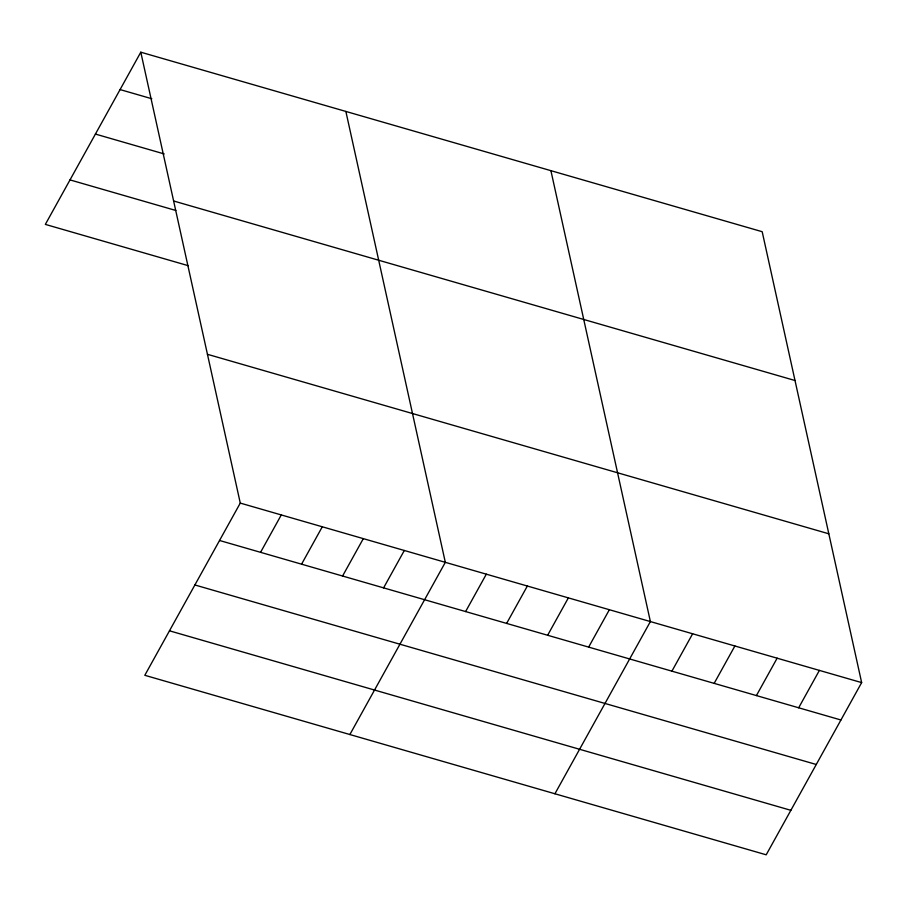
<?xml version="1.0" encoding="UTF-8"?>
<svg xmlns="http://www.w3.org/2000/svg" width="907" height="907" viewBox="0 0 907 907"><rect width="100%" height="100%" fill="white"/><g stroke="black" fill="none" stroke-linecap="round" stroke-linejoin="round"><path stroke-width="1.36" d="M140.8 52.198L240.276 503.09L144.814 675.296L766.2 854.802L861.65 682.608L762.186 231.704L140.8 52.198L45.35 224.392L188.225 265.672M260.558 552.329L281.283 514.938M301.566 564.177L322.291 526.786M342.574 576.024L363.31 538.633M383.593 587.872L404.318 550.481M349.875 734.534L445.326 562.329L345.862 111.436M465.608 611.567L486.333 574.176M506.628 623.415L527.352 586.024M547.635 635.263L568.36 597.872M588.643 647.11L609.368 609.719M554.925 793.772L650.387 621.567L550.912 170.675M671.906 671.169L692.631 633.778M714.16 683.368L734.885 645.988M756.415 695.578L777.14 658.187M798.67 707.789L819.395 670.398M120.075 89.578L151.832 98.75M95.416 134.066L164.212 153.941M173.622 200.991L795.008 380.509M70.009 179.903L175.845 210.481M207.442 354.297L828.828 533.804M240.276 503.09L861.65 682.608M219.551 540.481L840.925 719.988M194.892 584.97L816.266 764.488M169.484 630.807L790.859 810.314"/></g></svg>
